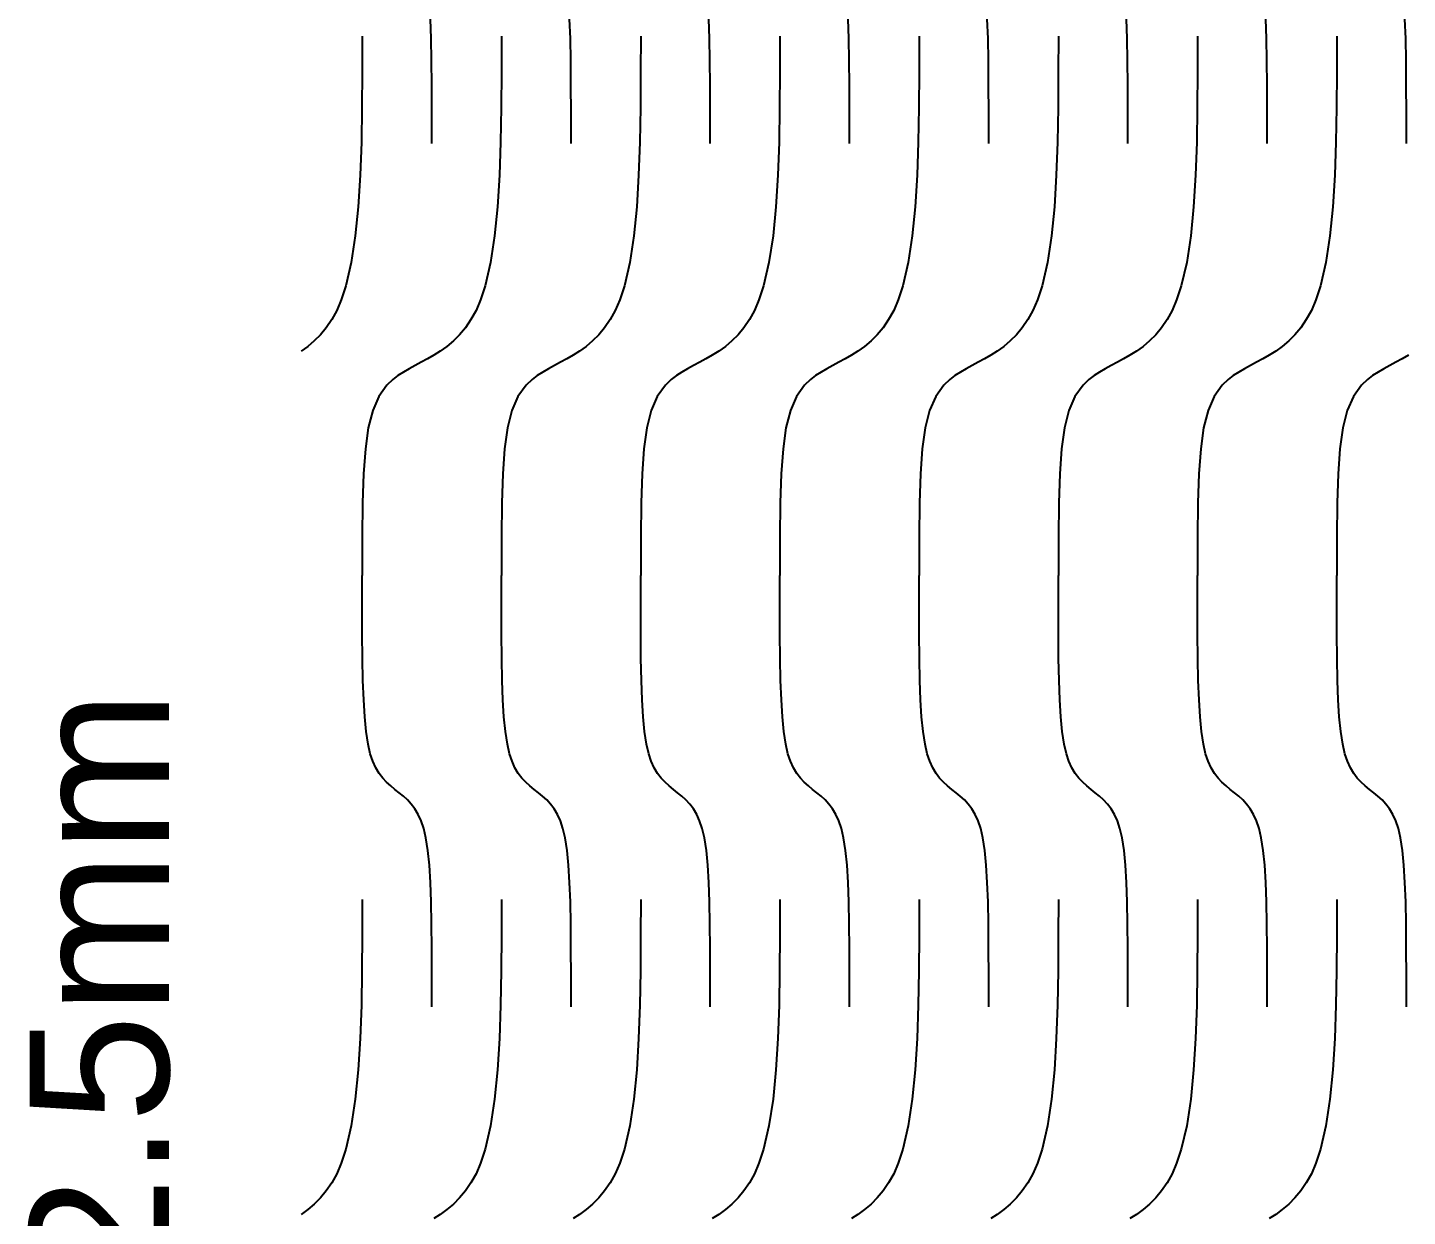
# Model space of a CAD drawing. Header units: millimetres. Extents: x 2967 to 3312, y 1779 to 1941.
# Drawn here: x 3111.64 to 3136.41, y 1886.78 to 1908.12 of the extents above; entities that cross this region are included whole.
import ezdxf

# ---------------------------------------------------------------- set-up
doc = ezdxf.new("R2010")
doc.units = ezdxf.units.MM
doc.layers.add('text', color=10, linetype='Continuous')
doc.styles.get("Standard").update_dxf_attribs({"font": 'arial.ttf'})

msp = doc.modelspace()

# ---------------------------------------------------------------- linework, layer by layer
for p, q in [((3118.884, 1907.929), (3118.871, 1908.278)), ((3121.384, 1907.929), (3121.371, 1908.278)), ((3123.884, 1907.929), (3123.871, 1908.278)), ((3126.384, 1907.929), (3126.371, 1908.278)), ((3128.884, 1907.929), (3128.871, 1908.278)), ((3131.384, 1907.929), (3131.371, 1908.278)), ((3133.884, 1907.929), (3133.871, 1908.278)), ((3136.384, 1907.929), (3136.371, 1908.278)), ((3117.647, 1907.971), (3117.646, 1907.326)), ((3118.891, 1907.534), (3118.884, 1907.929)), ((3120.147, 1907.971), (3120.146, 1907.326)), ((3121.391, 1907.534), (3121.384, 1907.929)), ((3122.647, 1907.971), (3122.646, 1907.326)), ((3123.891, 1907.534), (3123.884, 1907.929)), ((3125.147, 1907.971), (3125.146, 1907.326)), ((3126.391, 1907.534), (3126.384, 1907.929)), ((3127.647, 1907.971), (3127.646, 1907.326)), ((3128.891, 1907.534), (3128.884, 1907.929)), ((3130.147, 1907.971), (3130.146, 1907.326)), ((3131.391, 1907.534), (3131.384, 1907.929)), ((3132.647, 1907.971), (3132.646, 1907.326)), ((3133.891, 1907.534), (3133.884, 1907.929)), ((3135.147, 1907.971), (3135.146, 1907.326)), ((3136.391, 1907.534), (3136.384, 1907.929)), ((3118.895, 1907.09), (3118.891, 1907.534)), ((3121.395, 1907.09), (3121.391, 1907.534)), ((3123.895, 1907.09), (3123.891, 1907.534)), ((3126.395, 1907.09), (3126.391, 1907.534)), ((3128.895, 1907.09), (3128.891, 1907.534)), ((3131.395, 1907.09), (3131.391, 1907.534)), ((3133.895, 1907.09), (3133.891, 1907.534)), ((3136.395, 1907.09), (3136.391, 1907.534)), ((3117.646, 1907.326), (3117.642, 1906.69)), ((3120.146, 1907.326), (3120.142, 1906.69)), ((3122.646, 1907.326), (3122.642, 1906.69)), ((3125.146, 1907.326), (3125.142, 1906.69)), ((3127.646, 1907.326), (3127.642, 1906.69)), ((3130.146, 1907.326), (3130.142, 1906.69)), ((3132.646, 1907.326), (3132.642, 1906.69)), ((3135.146, 1907.326), (3135.142, 1906.69)), ((3118.897, 1906.594), (3118.895, 1907.09)), ((3121.397, 1906.594), (3121.395, 1907.09)), ((3123.897, 1906.594), (3123.895, 1907.09)), ((3126.397, 1906.594), (3126.395, 1907.09)), ((3128.897, 1906.594), (3128.895, 1907.09)), ((3131.397, 1906.594), (3131.395, 1907.09)), ((3133.897, 1906.594), (3133.895, 1907.09)), ((3136.397, 1906.594), (3136.395, 1907.09)), ((3117.642, 1906.69), (3117.632, 1906.069)), ((3118.897, 1906.043), (3118.897, 1906.594)), ((3120.142, 1906.69), (3120.132, 1906.069)), ((3121.397, 1906.043), (3121.397, 1906.594)), ((3122.642, 1906.69), (3122.632, 1906.069)), ((3123.897, 1906.043), (3123.897, 1906.594)), ((3125.142, 1906.69), (3125.132, 1906.069)), ((3126.397, 1906.043), (3126.397, 1906.594)), ((3127.642, 1906.69), (3127.632, 1906.069)), ((3128.897, 1906.043), (3128.897, 1906.594)), ((3130.142, 1906.69), (3130.132, 1906.069)), ((3131.397, 1906.043), (3131.397, 1906.594)), ((3132.642, 1906.69), (3132.632, 1906.069)), ((3133.897, 1906.043), (3133.897, 1906.594)), ((3135.142, 1906.69), (3135.132, 1906.069)), ((3136.397, 1906.043), (3136.397, 1906.594)), ((3117.632, 1906.069), (3117.61, 1905.473)), ((3120.132, 1906.069), (3120.11, 1905.473)), ((3122.632, 1906.069), (3122.61, 1905.473)), ((3125.132, 1906.069), (3125.11, 1905.473)), ((3127.632, 1906.069), (3127.61, 1905.473)), ((3130.132, 1906.069), (3130.11, 1905.473)), ((3132.632, 1906.069), (3132.61, 1905.473)), ((3135.132, 1906.069), (3135.11, 1905.473)), ((3117.61, 1905.473), (3117.575, 1904.908)), ((3120.11, 1905.473), (3120.075, 1904.908)), ((3122.61, 1905.473), (3122.575, 1904.908)), ((3125.11, 1905.473), (3125.075, 1904.908)), ((3127.61, 1905.473), (3127.575, 1904.908)), ((3130.11, 1905.473), (3130.075, 1904.908)), ((3132.61, 1905.473), (3132.575, 1904.908)), ((3135.11, 1905.473), (3135.075, 1904.908)), ((3117.575, 1904.908), (3117.523, 1904.383)), ((3120.075, 1904.908), (3120.023, 1904.383)), ((3122.575, 1904.908), (3122.523, 1904.383)), ((3125.075, 1904.908), (3125.023, 1904.383)), ((3127.575, 1904.908), (3127.523, 1904.383)), ((3130.075, 1904.908), (3130.023, 1904.383)), ((3132.575, 1904.908), (3132.523, 1904.383)), ((3135.075, 1904.908), (3135.023, 1904.383)), ((3117.523, 1904.383), (3117.451, 1903.907)), ((3120.023, 1904.383), (3119.951, 1903.907)), ((3122.523, 1904.383), (3122.451, 1903.907)), ((3125.023, 1904.383), (3124.951, 1903.907)), ((3127.523, 1904.383), (3127.451, 1903.907)), ((3130.023, 1904.383), (3129.951, 1903.907)), ((3132.523, 1904.383), (3132.451, 1903.907)), ((3135.023, 1904.383), (3134.951, 1903.907)), ((3117.451, 1903.907), (3117.354, 1903.486)), ((3119.951, 1903.907), (3119.854, 1903.486)), ((3122.451, 1903.907), (3122.354, 1903.486)), ((3124.951, 1903.907), (3124.854, 1903.486)), ((3127.451, 1903.907), (3127.354, 1903.486)), ((3129.951, 1903.907), (3129.854, 1903.486)), ((3132.451, 1903.907), (3132.354, 1903.486)), ((3134.951, 1903.907), (3134.854, 1903.486)), ((3117.354, 1903.486), (3117.271, 1903.234)), ((3119.854, 1903.486), (3119.771, 1903.234)), ((3122.354, 1903.486), (3122.271, 1903.234)), ((3124.854, 1903.486), (3124.771, 1903.234)), ((3127.354, 1903.486), (3127.271, 1903.234)), ((3129.854, 1903.486), (3129.771, 1903.234)), ((3132.354, 1903.486), (3132.271, 1903.234)), ((3134.854, 1903.486), (3134.771, 1903.234)), ((3117.271, 1903.234), (3117.19, 1903.047)), ((3119.771, 1903.234), (3119.69, 1903.047)), ((3122.271, 1903.234), (3122.19, 1903.047)), ((3124.771, 1903.234), (3124.69, 1903.047)), ((3127.271, 1903.234), (3127.19, 1903.047)), ((3129.771, 1903.234), (3129.69, 1903.047)), ((3132.271, 1903.234), (3132.19, 1903.047)), ((3134.771, 1903.234), (3134.69, 1903.047)), ((3117.099, 1902.882), (3117, 1902.737)), ((3117.19, 1903.047), (3117.099, 1902.882)), ((3119.599, 1902.882), (3119.5, 1902.737)), ((3119.69, 1903.047), (3119.599, 1902.882)), ((3122.099, 1902.882), (3122, 1902.737)), ((3122.19, 1903.047), (3122.099, 1902.882)), ((3124.599, 1902.882), (3124.5, 1902.737)), ((3124.69, 1903.047), (3124.599, 1902.882)), ((3127.099, 1902.882), (3127, 1902.737)), ((3127.19, 1903.047), (3127.099, 1902.882)), ((3129.599, 1902.882), (3129.5, 1902.737)), ((3129.69, 1903.047), (3129.599, 1902.882)), ((3132.099, 1902.882), (3132, 1902.737)), ((3132.19, 1903.047), (3132.099, 1902.882)), ((3134.599, 1902.882), (3134.5, 1902.737)), ((3134.69, 1903.047), (3134.599, 1902.882)), ((3116.895, 1902.61), (3116.783, 1902.499)), ((3117, 1902.737), (3116.895, 1902.61)), ((3119.395, 1902.61), (3119.283, 1902.499)), ((3119.5, 1902.737), (3119.395, 1902.61)), ((3121.895, 1902.61), (3121.783, 1902.499)), ((3122, 1902.737), (3121.895, 1902.61)), ((3124.395, 1902.61), (3124.283, 1902.499)), ((3124.5, 1902.737), (3124.395, 1902.61)), ((3126.895, 1902.61), (3126.783, 1902.499)), ((3127, 1902.737), (3126.895, 1902.61)), ((3129.395, 1902.61), (3129.283, 1902.499)), ((3129.5, 1902.737), (3129.395, 1902.61)), ((3131.895, 1902.61), (3131.783, 1902.499)), ((3132, 1902.737), (3131.895, 1902.61)), ((3134.395, 1902.61), (3134.283, 1902.499)), ((3134.5, 1902.737), (3134.395, 1902.61)), ((3116.668, 1902.402), (3116.549, 1902.317)), ((3116.783, 1902.499), (3116.668, 1902.402)), ((3119.168, 1902.402), (3119.049, 1902.317)), ((3119.283, 1902.499), (3119.168, 1902.402)), ((3121.668, 1902.402), (3121.549, 1902.317)), ((3121.783, 1902.499), (3121.668, 1902.402)), ((3124.168, 1902.402), (3124.049, 1902.317)), ((3124.283, 1902.499), (3124.168, 1902.402)), ((3126.668, 1902.402), (3126.549, 1902.317)), ((3126.783, 1902.499), (3126.668, 1902.402)), ((3129.168, 1902.402), (3129.049, 1902.317)), ((3129.283, 1902.499), (3129.168, 1902.402)), ((3131.668, 1902.402), (3131.549, 1902.317)), ((3131.783, 1902.499), (3131.668, 1902.402)), ((3134.168, 1902.402), (3134.049, 1902.317)), ((3134.283, 1902.499), (3134.168, 1902.402)), ((3118.707, 1902.118), (3118.597, 1902.059)), ((3118.819, 1902.179), (3118.707, 1902.118)), ((3118.932, 1902.243), (3118.819, 1902.179)), ((3119.049, 1902.317), (3118.932, 1902.243)), ((3121.207, 1902.118), (3121.097, 1902.059)), ((3121.319, 1902.179), (3121.207, 1902.118)), ((3121.432, 1902.243), (3121.319, 1902.179)), ((3121.549, 1902.317), (3121.432, 1902.243)), ((3123.707, 1902.118), (3123.597, 1902.059)), ((3123.819, 1902.179), (3123.707, 1902.118)), ((3123.932, 1902.243), (3123.819, 1902.179)), ((3124.049, 1902.317), (3123.932, 1902.243)), ((3126.207, 1902.118), (3126.097, 1902.059)), ((3126.319, 1902.179), (3126.207, 1902.118)), ((3126.432, 1902.243), (3126.319, 1902.179)), ((3126.549, 1902.317), (3126.432, 1902.243)), ((3128.707, 1902.118), (3128.597, 1902.059)), ((3128.819, 1902.179), (3128.707, 1902.118)), ((3128.932, 1902.243), (3128.819, 1902.179)), ((3129.049, 1902.317), (3128.932, 1902.243)), ((3131.207, 1902.118), (3131.097, 1902.059)), ((3131.319, 1902.179), (3131.207, 1902.118)), ((3131.432, 1902.243), (3131.319, 1902.179)), ((3131.549, 1902.317), (3131.432, 1902.243)), ((3133.707, 1902.118), (3133.597, 1902.059)), ((3133.819, 1902.179), (3133.707, 1902.118)), ((3133.932, 1902.243), (3133.819, 1902.179)), ((3134.049, 1902.317), (3133.932, 1902.243)), ((3136.207, 1902.118), (3136.097, 1902.059)), ((3136.319, 1902.179), (3136.207, 1902.118)), ((3136.432, 1902.243), (3136.319, 1902.179)), ((3118.288, 1901.876), (3118.197, 1901.807)), ((3118.387, 1901.94), (3118.288, 1901.876)), ((3118.49, 1902.001), (3118.387, 1901.94)), ((3118.597, 1902.059), (3118.49, 1902.001)), ((3120.788, 1901.876), (3120.697, 1901.807)), ((3120.887, 1901.94), (3120.788, 1901.876)), ((3120.99, 1902.001), (3120.887, 1901.94)), ((3121.097, 1902.059), (3120.99, 1902.001)), ((3123.288, 1901.876), (3123.197, 1901.807)), ((3123.387, 1901.94), (3123.288, 1901.876)), ((3123.49, 1902.001), (3123.387, 1901.94)), ((3123.597, 1902.059), (3123.49, 1902.001)), ((3125.788, 1901.876), (3125.697, 1901.807)), ((3125.887, 1901.94), (3125.788, 1901.876)), ((3125.99, 1902.001), (3125.887, 1901.94)), ((3126.097, 1902.059), (3125.99, 1902.001)), ((3128.288, 1901.876), (3128.197, 1901.807)), ((3128.387, 1901.94), (3128.288, 1901.876)), ((3128.49, 1902.001), (3128.387, 1901.94)), ((3128.597, 1902.059), (3128.49, 1902.001)), ((3130.788, 1901.876), (3130.697, 1901.807)), ((3130.887, 1901.94), (3130.788, 1901.876)), ((3130.99, 1902.001), (3130.887, 1901.94)), ((3131.097, 1902.059), (3130.99, 1902.001)), ((3133.288, 1901.876), (3133.197, 1901.807)), ((3133.387, 1901.94), (3133.288, 1901.876)), ((3133.49, 1902.001), (3133.387, 1901.94)), ((3133.597, 1902.059), (3133.49, 1902.001)), ((3135.788, 1901.876), (3135.697, 1901.807)), ((3135.887, 1901.94), (3135.788, 1901.876)), ((3135.99, 1902.001), (3135.887, 1901.94)), ((3136.097, 1902.059), (3135.99, 1902.001)), ((3118.09, 1901.707), (3117.944, 1901.504)), ((3118.197, 1901.807), (3118.09, 1901.707)), ((3120.59, 1901.707), (3120.444, 1901.504)), ((3120.697, 1901.807), (3120.59, 1901.707)), ((3123.09, 1901.707), (3122.944, 1901.504)), ((3123.197, 1901.807), (3123.09, 1901.707)), ((3125.59, 1901.707), (3125.444, 1901.504)), ((3125.697, 1901.807), (3125.59, 1901.707)), ((3128.09, 1901.707), (3127.944, 1901.504)), ((3128.197, 1901.807), (3128.09, 1901.707)), ((3130.59, 1901.707), (3130.444, 1901.504)), ((3130.697, 1901.807), (3130.59, 1901.707)), ((3133.09, 1901.707), (3132.944, 1901.504)), ((3133.197, 1901.807), (3133.09, 1901.707)), ((3135.59, 1901.707), (3135.444, 1901.504)), ((3135.697, 1901.807), (3135.59, 1901.707)), ((3117.944, 1901.504), (3117.835, 1901.25)), ((3120.444, 1901.504), (3120.335, 1901.25)), ((3122.944, 1901.504), (3122.835, 1901.25)), ((3125.444, 1901.504), (3125.335, 1901.25)), ((3127.944, 1901.504), (3127.835, 1901.25)), ((3130.444, 1901.504), (3130.335, 1901.25)), ((3132.944, 1901.504), (3132.835, 1901.25)), ((3135.444, 1901.504), (3135.335, 1901.25)), ((3117.835, 1901.25), (3117.756, 1900.937)), ((3120.335, 1901.25), (3120.256, 1900.937)), ((3122.835, 1901.25), (3122.756, 1900.937)), ((3125.335, 1901.25), (3125.256, 1900.937)), ((3127.835, 1901.25), (3127.756, 1900.937)), ((3130.335, 1901.25), (3130.256, 1900.937)), ((3132.835, 1901.25), (3132.756, 1900.937)), ((3135.335, 1901.25), (3135.256, 1900.937)), ((3117.756, 1900.937), (3117.703, 1900.56)), ((3120.256, 1900.937), (3120.203, 1900.56)), ((3122.756, 1900.937), (3122.703, 1900.56)), ((3125.256, 1900.937), (3125.203, 1900.56)), ((3127.756, 1900.937), (3127.703, 1900.56)), ((3130.256, 1900.937), (3130.203, 1900.56)), ((3132.756, 1900.937), (3132.703, 1900.56)), ((3135.256, 1900.937), (3135.203, 1900.56)), ((3117.703, 1900.56), (3117.671, 1900.113)), ((3120.203, 1900.56), (3120.171, 1900.113)), ((3122.703, 1900.56), (3122.671, 1900.113)), ((3125.203, 1900.56), (3125.171, 1900.113)), ((3127.703, 1900.56), (3127.671, 1900.113)), ((3130.203, 1900.56), (3130.171, 1900.113)), ((3132.703, 1900.56), (3132.671, 1900.113)), ((3135.203, 1900.56), (3135.171, 1900.113)), ((3117.671, 1900.113), (3117.654, 1899.59)), ((3120.171, 1900.113), (3120.154, 1899.59)), ((3122.671, 1900.113), (3122.654, 1899.59)), ((3125.171, 1900.113), (3125.154, 1899.59)), ((3127.671, 1900.113), (3127.654, 1899.59)), ((3130.171, 1900.113), (3130.154, 1899.59)), ((3132.671, 1900.113), (3132.654, 1899.59)), ((3135.171, 1900.113), (3135.154, 1899.59)), ((3117.654, 1899.59), (3117.648, 1898.984)), ((3120.154, 1899.59), (3120.148, 1898.984)), ((3122.654, 1899.59), (3122.648, 1898.984)), ((3125.154, 1899.59), (3125.148, 1898.984)), ((3127.654, 1899.59), (3127.648, 1898.984)), ((3130.154, 1899.59), (3130.148, 1898.984)), ((3132.654, 1899.59), (3132.648, 1898.984)), ((3135.154, 1899.59), (3135.148, 1898.984)), ((3117.648, 1898.984), (3117.647, 1898.289)), ((3120.148, 1898.984), (3120.147, 1898.289)), ((3122.648, 1898.984), (3122.647, 1898.289)), ((3125.148, 1898.984), (3125.147, 1898.289)), ((3127.648, 1898.984), (3127.647, 1898.289)), ((3130.148, 1898.984), (3130.147, 1898.289)), ((3132.648, 1898.984), (3132.647, 1898.289)), ((3135.148, 1898.984), (3135.147, 1898.289)), ((3117.647, 1897.738), (3117.647, 1898.289)), ((3120.147, 1897.738), (3120.147, 1898.289)), ((3122.647, 1897.738), (3122.647, 1898.289)), ((3125.147, 1897.738), (3125.147, 1898.289)), ((3127.647, 1897.738), (3127.647, 1898.289)), ((3130.147, 1897.738), (3130.147, 1898.289)), ((3132.647, 1897.738), (3132.647, 1898.289)), ((3135.147, 1897.738), (3135.147, 1898.289)), ((3117.648, 1897.242), (3117.647, 1897.738)), ((3120.148, 1897.242), (3120.147, 1897.738)), ((3122.648, 1897.242), (3122.647, 1897.738)), ((3125.148, 1897.242), (3125.147, 1897.738)), ((3127.648, 1897.242), (3127.647, 1897.738)), ((3130.148, 1897.242), (3130.147, 1897.738)), ((3132.648, 1897.242), (3132.647, 1897.738)), ((3135.148, 1897.242), (3135.147, 1897.738)), ((3117.652, 1896.798), (3117.648, 1897.242)), ((3120.152, 1896.798), (3120.148, 1897.242)), ((3122.652, 1896.798), (3122.648, 1897.242)), ((3125.152, 1896.798), (3125.148, 1897.242)), ((3127.652, 1896.798), (3127.648, 1897.242)), ((3130.152, 1896.798), (3130.148, 1897.242)), ((3132.652, 1896.798), (3132.648, 1897.242)), ((3135.152, 1896.798), (3135.148, 1897.242)), ((3117.66, 1896.404), (3117.652, 1896.798)), ((3120.16, 1896.404), (3120.152, 1896.798)), ((3122.66, 1896.404), (3122.652, 1896.798)), ((3125.16, 1896.404), (3125.152, 1896.798)), ((3127.66, 1896.404), (3127.652, 1896.798)), ((3130.16, 1896.404), (3130.152, 1896.798)), ((3132.66, 1896.404), (3132.652, 1896.798)), ((3135.16, 1896.404), (3135.152, 1896.798)), ((3117.673, 1896.055), (3117.66, 1896.404)), ((3120.173, 1896.055), (3120.16, 1896.404)), ((3122.673, 1896.055), (3122.66, 1896.404)), ((3125.173, 1896.055), (3125.16, 1896.404)), ((3127.673, 1896.055), (3127.66, 1896.404)), ((3130.173, 1896.055), (3130.16, 1896.404)), ((3132.673, 1896.055), (3132.66, 1896.404)), ((3135.173, 1896.055), (3135.16, 1896.404)), ((3117.691, 1895.75), (3117.673, 1896.055)), ((3120.191, 1895.75), (3120.173, 1896.055)), ((3122.691, 1895.75), (3122.673, 1896.055)), ((3125.191, 1895.75), (3125.173, 1896.055)), ((3127.691, 1895.75), (3127.673, 1896.055)), ((3130.191, 1895.75), (3130.173, 1896.055)), ((3132.691, 1895.75), (3132.673, 1896.055)), ((3135.191, 1895.75), (3135.173, 1896.055)), ((3117.718, 1895.485), (3117.691, 1895.75)), ((3120.218, 1895.485), (3120.191, 1895.75)), ((3122.718, 1895.485), (3122.691, 1895.75)), ((3125.218, 1895.485), (3125.191, 1895.75)), ((3127.718, 1895.485), (3127.691, 1895.75)), ((3130.218, 1895.485), (3130.191, 1895.75)), ((3132.718, 1895.485), (3132.691, 1895.75)), ((3135.218, 1895.485), (3135.191, 1895.75)), ((3117.753, 1895.258), (3117.718, 1895.485)), ((3120.253, 1895.258), (3120.218, 1895.485)), ((3122.753, 1895.258), (3122.718, 1895.485)), ((3125.253, 1895.258), (3125.218, 1895.485)), ((3127.753, 1895.258), (3127.718, 1895.485)), ((3130.253, 1895.258), (3130.218, 1895.485)), ((3132.753, 1895.258), (3132.718, 1895.485)), ((3135.253, 1895.258), (3135.218, 1895.485)), ((3117.791, 1895.089), (3117.753, 1895.258)), ((3120.291, 1895.089), (3120.253, 1895.258)), ((3122.791, 1895.089), (3122.753, 1895.258)), ((3125.291, 1895.089), (3125.253, 1895.258)), ((3127.791, 1895.089), (3127.753, 1895.258)), ((3130.291, 1895.089), (3130.253, 1895.258)), ((3132.791, 1895.089), (3132.753, 1895.258)), ((3135.291, 1895.089), (3135.253, 1895.258)), ((3117.837, 1894.953), (3117.791, 1895.089)), ((3117.89, 1894.836), (3117.837, 1894.953)), ((3120.337, 1894.953), (3120.291, 1895.089)), ((3120.39, 1894.836), (3120.337, 1894.953)), ((3122.837, 1894.953), (3122.791, 1895.089)), ((3122.89, 1894.836), (3122.837, 1894.953)), ((3125.337, 1894.953), (3125.291, 1895.089)), ((3125.39, 1894.836), (3125.337, 1894.953)), ((3127.837, 1894.953), (3127.791, 1895.089)), ((3127.89, 1894.836), (3127.837, 1894.953)), ((3130.337, 1894.953), (3130.291, 1895.089)), ((3130.39, 1894.836), (3130.337, 1894.953)), ((3132.837, 1894.953), (3132.791, 1895.089)), ((3132.89, 1894.836), (3132.837, 1894.953)), ((3135.337, 1894.953), (3135.291, 1895.089)), ((3135.39, 1894.836), (3135.337, 1894.953)), ((3117.95, 1894.736), (3117.89, 1894.836)), ((3118.015, 1894.65), (3117.95, 1894.736)), ((3118.085, 1894.575), (3118.015, 1894.65)), ((3120.45, 1894.736), (3120.39, 1894.836)), ((3120.515, 1894.65), (3120.45, 1894.736)), ((3120.585, 1894.575), (3120.515, 1894.65)), ((3122.95, 1894.736), (3122.89, 1894.836)), ((3123.015, 1894.65), (3122.95, 1894.736)), ((3123.085, 1894.575), (3123.015, 1894.65)), ((3125.45, 1894.736), (3125.39, 1894.836)), ((3125.515, 1894.65), (3125.45, 1894.736)), ((3125.585, 1894.575), (3125.515, 1894.65)), ((3127.95, 1894.736), (3127.89, 1894.836)), ((3128.015, 1894.65), (3127.95, 1894.736)), ((3128.085, 1894.575), (3128.015, 1894.65)), ((3130.45, 1894.736), (3130.39, 1894.836)), ((3130.515, 1894.65), (3130.45, 1894.736)), ((3130.585, 1894.575), (3130.515, 1894.65)), ((3132.95, 1894.736), (3132.89, 1894.836)), ((3133.015, 1894.65), (3132.95, 1894.736)), ((3133.085, 1894.575), (3133.015, 1894.65)), ((3135.45, 1894.736), (3135.39, 1894.836)), ((3135.515, 1894.65), (3135.45, 1894.736)), ((3135.585, 1894.575), (3135.515, 1894.65)), ((3118.158, 1894.509), (3118.085, 1894.575)), ((3118.234, 1894.447), (3118.158, 1894.509)), ((3118.31, 1894.387), (3118.234, 1894.447)), ((3120.658, 1894.509), (3120.585, 1894.575)), ((3120.734, 1894.447), (3120.658, 1894.509)), ((3120.81, 1894.387), (3120.734, 1894.447)), ((3123.158, 1894.509), (3123.085, 1894.575)), ((3123.234, 1894.447), (3123.158, 1894.509)), ((3123.31, 1894.387), (3123.234, 1894.447)), ((3125.658, 1894.509), (3125.585, 1894.575)), ((3125.734, 1894.447), (3125.658, 1894.509)), ((3125.81, 1894.387), (3125.734, 1894.447)), ((3128.158, 1894.509), (3128.085, 1894.575)), ((3128.234, 1894.447), (3128.158, 1894.509)), ((3128.31, 1894.387), (3128.234, 1894.447)), ((3130.658, 1894.509), (3130.585, 1894.575)), ((3130.734, 1894.447), (3130.658, 1894.509)), ((3130.81, 1894.387), (3130.734, 1894.447)), ((3133.158, 1894.509), (3133.085, 1894.575)), ((3133.234, 1894.447), (3133.158, 1894.509)), ((3133.31, 1894.387), (3133.234, 1894.447)), ((3135.658, 1894.509), (3135.585, 1894.575)), ((3135.734, 1894.447), (3135.658, 1894.509)), ((3135.81, 1894.387), (3135.734, 1894.447)), ((3118.386, 1894.325), (3118.31, 1894.387)), ((3118.459, 1894.258), (3118.386, 1894.325)), ((3118.528, 1894.183), (3118.459, 1894.258)), ((3118.594, 1894.097), (3118.528, 1894.183)), ((3120.886, 1894.325), (3120.81, 1894.387)), ((3120.959, 1894.258), (3120.886, 1894.325)), ((3121.028, 1894.183), (3120.959, 1894.258)), ((3121.094, 1894.097), (3121.028, 1894.183)), ((3123.386, 1894.325), (3123.31, 1894.387)), ((3123.459, 1894.258), (3123.386, 1894.325)), ((3123.528, 1894.183), (3123.459, 1894.258)), ((3123.594, 1894.097), (3123.528, 1894.183)), ((3125.886, 1894.325), (3125.81, 1894.387)), ((3125.959, 1894.258), (3125.886, 1894.325)), ((3126.028, 1894.183), (3125.959, 1894.258)), ((3126.094, 1894.097), (3126.028, 1894.183)), ((3128.386, 1894.325), (3128.31, 1894.387)), ((3128.459, 1894.258), (3128.386, 1894.325)), ((3128.528, 1894.183), (3128.459, 1894.258)), ((3128.594, 1894.097), (3128.528, 1894.183)), ((3130.886, 1894.325), (3130.81, 1894.387)), ((3130.959, 1894.258), (3130.886, 1894.325)), ((3131.028, 1894.183), (3130.959, 1894.258)), ((3131.094, 1894.097), (3131.028, 1894.183)), ((3133.386, 1894.325), (3133.31, 1894.387)), ((3133.459, 1894.258), (3133.386, 1894.325)), ((3133.528, 1894.183), (3133.459, 1894.258)), ((3133.594, 1894.097), (3133.528, 1894.183)), ((3135.886, 1894.325), (3135.81, 1894.387)), ((3135.959, 1894.258), (3135.886, 1894.325)), ((3136.028, 1894.183), (3135.959, 1894.258)), ((3136.094, 1894.097), (3136.028, 1894.183)), ((3118.653, 1893.998), (3118.594, 1894.097)), ((3118.706, 1893.881), (3118.653, 1893.998)), ((3121.153, 1893.998), (3121.094, 1894.097)), ((3121.206, 1893.881), (3121.153, 1893.998)), ((3123.653, 1893.998), (3123.594, 1894.097)), ((3123.706, 1893.881), (3123.653, 1893.998)), ((3126.153, 1893.998), (3126.094, 1894.097)), ((3126.206, 1893.881), (3126.153, 1893.998)), ((3128.653, 1893.998), (3128.594, 1894.097)), ((3128.706, 1893.881), (3128.653, 1893.998)), ((3131.153, 1893.998), (3131.094, 1894.097)), ((3131.206, 1893.881), (3131.153, 1893.998)), ((3133.653, 1893.998), (3133.594, 1894.097)), ((3133.706, 1893.881), (3133.653, 1893.998)), ((3136.153, 1893.998), (3136.094, 1894.097)), ((3136.206, 1893.881), (3136.153, 1893.998)), ((3118.752, 1893.745), (3118.706, 1893.881)), ((3118.791, 1893.576), (3118.752, 1893.745)), ((3121.252, 1893.745), (3121.206, 1893.881)), ((3121.291, 1893.576), (3121.252, 1893.745)), ((3123.752, 1893.745), (3123.706, 1893.881)), ((3123.791, 1893.576), (3123.752, 1893.745)), ((3126.252, 1893.745), (3126.206, 1893.881)), ((3126.291, 1893.576), (3126.252, 1893.745)), ((3128.752, 1893.745), (3128.706, 1893.881)), ((3128.791, 1893.576), (3128.752, 1893.745)), ((3131.252, 1893.745), (3131.206, 1893.881)), ((3131.291, 1893.576), (3131.252, 1893.745)), ((3133.752, 1893.745), (3133.706, 1893.881)), ((3133.791, 1893.576), (3133.752, 1893.745)), ((3136.252, 1893.745), (3136.206, 1893.881)), ((3136.291, 1893.576), (3136.252, 1893.745)), ((3118.826, 1893.349), (3118.791, 1893.576)), ((3121.326, 1893.349), (3121.291, 1893.576)), ((3123.826, 1893.349), (3123.791, 1893.576)), ((3126.326, 1893.349), (3126.291, 1893.576)), ((3128.826, 1893.349), (3128.791, 1893.576)), ((3131.326, 1893.349), (3131.291, 1893.576)), ((3133.826, 1893.349), (3133.791, 1893.576)), ((3136.326, 1893.349), (3136.291, 1893.576)), ((3118.852, 1893.085), (3118.826, 1893.349)), ((3121.352, 1893.085), (3121.326, 1893.349)), ((3123.852, 1893.085), (3123.826, 1893.349)), ((3126.352, 1893.085), (3126.326, 1893.349)), ((3128.852, 1893.085), (3128.826, 1893.349)), ((3131.352, 1893.085), (3131.326, 1893.349)), ((3133.852, 1893.085), (3133.826, 1893.349)), ((3136.352, 1893.085), (3136.326, 1893.349)), ((3118.871, 1892.779), (3118.852, 1893.085)), ((3121.371, 1892.779), (3121.352, 1893.085)), ((3123.871, 1892.779), (3123.852, 1893.085)), ((3126.371, 1892.779), (3126.352, 1893.085)), ((3128.871, 1892.779), (3128.852, 1893.085)), ((3131.371, 1892.779), (3131.352, 1893.085)), ((3133.871, 1892.779), (3133.852, 1893.085)), ((3136.371, 1892.779), (3136.352, 1893.085)), ((3118.884, 1892.431), (3118.871, 1892.779)), ((3121.384, 1892.431), (3121.371, 1892.779)), ((3123.884, 1892.431), (3123.871, 1892.779)), ((3126.384, 1892.431), (3126.371, 1892.779)), ((3128.884, 1892.431), (3128.871, 1892.779)), ((3131.384, 1892.431), (3131.371, 1892.779)), ((3133.884, 1892.431), (3133.871, 1892.779)), ((3136.384, 1892.431), (3136.371, 1892.779)), ((3117.647, 1892.473), (3117.646, 1891.828)), ((3118.891, 1892.036), (3118.884, 1892.431)), ((3120.147, 1892.473), (3120.146, 1891.828)), ((3121.391, 1892.036), (3121.384, 1892.431)), ((3122.647, 1892.473), (3122.646, 1891.828)), ((3123.891, 1892.036), (3123.884, 1892.431)), ((3125.147, 1892.473), (3125.146, 1891.828)), ((3126.391, 1892.036), (3126.384, 1892.431)), ((3127.647, 1892.473), (3127.646, 1891.828)), ((3128.891, 1892.036), (3128.884, 1892.431)), ((3130.147, 1892.473), (3130.146, 1891.828)), ((3131.391, 1892.036), (3131.384, 1892.431)), ((3132.647, 1892.473), (3132.646, 1891.828)), ((3133.891, 1892.036), (3133.884, 1892.431)), ((3135.147, 1892.473), (3135.146, 1891.828)), ((3136.391, 1892.036), (3136.384, 1892.431)), ((3118.895, 1891.591), (3118.891, 1892.036)), ((3121.395, 1891.591), (3121.391, 1892.036)), ((3123.895, 1891.591), (3123.891, 1892.036)), ((3126.395, 1891.591), (3126.391, 1892.036)), ((3128.895, 1891.591), (3128.891, 1892.036)), ((3131.395, 1891.591), (3131.391, 1892.036)), ((3133.895, 1891.591), (3133.891, 1892.036)), ((3136.395, 1891.591), (3136.391, 1892.036)), ((3117.646, 1891.828), (3117.642, 1891.192)), ((3120.146, 1891.828), (3120.142, 1891.192)), ((3122.646, 1891.828), (3122.642, 1891.192)), ((3125.146, 1891.828), (3125.142, 1891.192)), ((3127.646, 1891.828), (3127.642, 1891.192)), ((3130.146, 1891.828), (3130.142, 1891.192)), ((3132.646, 1891.828), (3132.642, 1891.192)), ((3135.146, 1891.828), (3135.142, 1891.192)), ((3118.897, 1891.095), (3118.895, 1891.591)), ((3121.397, 1891.095), (3121.395, 1891.591)), ((3123.897, 1891.095), (3123.895, 1891.591)), ((3126.397, 1891.095), (3126.395, 1891.591)), ((3128.897, 1891.095), (3128.895, 1891.591)), ((3131.397, 1891.095), (3131.395, 1891.591)), ((3133.897, 1891.095), (3133.895, 1891.591)), ((3136.397, 1891.095), (3136.395, 1891.591)), ((3117.642, 1891.192), (3117.632, 1890.571)), ((3120.142, 1891.192), (3120.132, 1890.571)), ((3122.642, 1891.192), (3122.632, 1890.571)), ((3125.142, 1891.192), (3125.132, 1890.571)), ((3127.642, 1891.192), (3127.632, 1890.571)), ((3130.142, 1891.192), (3130.132, 1890.571)), ((3132.642, 1891.192), (3132.632, 1890.571)), ((3135.142, 1891.192), (3135.132, 1890.571)), ((3118.897, 1890.544), (3118.897, 1891.095)), ((3121.397, 1890.544), (3121.397, 1891.095)), ((3123.897, 1890.544), (3123.897, 1891.095)), ((3126.397, 1890.544), (3126.397, 1891.095)), ((3128.897, 1890.544), (3128.897, 1891.095)), ((3131.397, 1890.544), (3131.397, 1891.095)), ((3133.897, 1890.544), (3133.897, 1891.095)), ((3136.397, 1890.544), (3136.397, 1891.095)), ((3117.632, 1890.571), (3117.61, 1889.974)), ((3120.132, 1890.571), (3120.11, 1889.974)), ((3122.632, 1890.571), (3122.61, 1889.974)), ((3125.132, 1890.571), (3125.11, 1889.974)), ((3127.632, 1890.571), (3127.61, 1889.974)), ((3130.132, 1890.571), (3130.11, 1889.974)), ((3132.632, 1890.571), (3132.61, 1889.974)), ((3135.132, 1890.571), (3135.11, 1889.974)), ((3117.61, 1889.974), (3117.575, 1889.41)), ((3120.11, 1889.974), (3120.075, 1889.41)), ((3122.61, 1889.974), (3122.575, 1889.41)), ((3125.11, 1889.974), (3125.075, 1889.41)), ((3127.61, 1889.974), (3127.575, 1889.41)), ((3130.11, 1889.974), (3130.075, 1889.41)), ((3132.61, 1889.974), (3132.575, 1889.41)), ((3135.11, 1889.974), (3135.075, 1889.41)), ((3117.575, 1889.41), (3117.523, 1888.885)), ((3120.075, 1889.41), (3120.023, 1888.885)), ((3122.575, 1889.41), (3122.523, 1888.885)), ((3125.075, 1889.41), (3125.023, 1888.885)), ((3127.575, 1889.41), (3127.523, 1888.885)), ((3130.075, 1889.41), (3130.023, 1888.885)), ((3132.575, 1889.41), (3132.523, 1888.885)), ((3135.075, 1889.41), (3135.023, 1888.885)), ((3117.523, 1888.885), (3117.451, 1888.408)), ((3120.023, 1888.885), (3119.951, 1888.408)), ((3122.523, 1888.885), (3122.451, 1888.408)), ((3125.023, 1888.885), (3124.951, 1888.408)), ((3127.523, 1888.885), (3127.451, 1888.408)), ((3130.023, 1888.885), (3129.951, 1888.408)), ((3132.523, 1888.885), (3132.451, 1888.408)), ((3135.023, 1888.885), (3134.951, 1888.408)), ((3117.451, 1888.408), (3117.354, 1887.987)), ((3119.951, 1888.408), (3119.854, 1887.987)), ((3122.451, 1888.408), (3122.354, 1887.987)), ((3124.951, 1888.408), (3124.854, 1887.987)), ((3127.451, 1888.408), (3127.354, 1887.987)), ((3129.951, 1888.408), (3129.854, 1887.987)), ((3132.451, 1888.408), (3132.354, 1887.987)), ((3134.951, 1888.408), (3134.854, 1887.987)), ((3117.354, 1887.987), (3117.271, 1887.735)), ((3119.854, 1887.987), (3119.771, 1887.735)), ((3122.354, 1887.987), (3122.271, 1887.735)), ((3124.854, 1887.987), (3124.771, 1887.735)), ((3127.354, 1887.987), (3127.271, 1887.735)), ((3129.854, 1887.987), (3129.771, 1887.735)), ((3132.354, 1887.987), (3132.271, 1887.735)), ((3134.854, 1887.987), (3134.771, 1887.735)), ((3117.271, 1887.735), (3117.19, 1887.548)), ((3119.771, 1887.735), (3119.69, 1887.548)), ((3122.271, 1887.735), (3122.19, 1887.548)), ((3124.771, 1887.735), (3124.69, 1887.548)), ((3127.271, 1887.735), (3127.19, 1887.548)), ((3129.771, 1887.735), (3129.69, 1887.548)), ((3132.271, 1887.735), (3132.19, 1887.548)), ((3134.771, 1887.735), (3134.69, 1887.548)), ((3117.19, 1887.548), (3117.099, 1887.383)), ((3119.69, 1887.548), (3119.599, 1887.383)), ((3122.19, 1887.548), (3122.099, 1887.383)), ((3124.69, 1887.548), (3124.599, 1887.383)), ((3127.19, 1887.548), (3127.099, 1887.383)), ((3129.69, 1887.548), (3129.599, 1887.383)), ((3132.19, 1887.548), (3132.099, 1887.383)), ((3134.69, 1887.548), (3134.599, 1887.383)), ((3117, 1887.239), (3116.895, 1887.112)), ((3117.099, 1887.383), (3117, 1887.239)), ((3119.5, 1887.239), (3119.395, 1887.112)), ((3119.599, 1887.383), (3119.5, 1887.239)), ((3122, 1887.239), (3121.895, 1887.112)), ((3122.099, 1887.383), (3122, 1887.239)), ((3124.5, 1887.239), (3124.395, 1887.112)), ((3124.599, 1887.383), (3124.5, 1887.239)), ((3127, 1887.239), (3126.895, 1887.112)), ((3127.099, 1887.383), (3127, 1887.239)), ((3129.5, 1887.239), (3129.395, 1887.112)), ((3129.599, 1887.383), (3129.5, 1887.239)), ((3132, 1887.239), (3131.895, 1887.112)), ((3132.099, 1887.383), (3132, 1887.239)), ((3134.5, 1887.239), (3134.395, 1887.112)), ((3134.599, 1887.383), (3134.5, 1887.239)), ((3116.783, 1887.001), (3116.668, 1886.904)), ((3116.895, 1887.112), (3116.783, 1887.001)), ((3119.283, 1887.001), (3119.168, 1886.904)), ((3119.395, 1887.112), (3119.283, 1887.001)), ((3121.783, 1887.001), (3121.668, 1886.904)), ((3121.895, 1887.112), (3121.783, 1887.001)), ((3124.283, 1887.001), (3124.168, 1886.904)), ((3124.395, 1887.112), (3124.283, 1887.001)), ((3126.783, 1887.001), (3126.668, 1886.904)), ((3126.895, 1887.112), (3126.783, 1887.001)), ((3129.283, 1887.001), (3129.168, 1886.904)), ((3129.395, 1887.112), (3129.283, 1887.001)), ((3131.783, 1887.001), (3131.668, 1886.904)), ((3131.895, 1887.112), (3131.783, 1887.001)), ((3134.283, 1887.001), (3134.168, 1886.904)), ((3134.395, 1887.112), (3134.283, 1887.001)), ((3116.668, 1886.904), (3116.549, 1886.818)), ((3119.049, 1886.818), (3118.932, 1886.745)), ((3119.168, 1886.904), (3119.049, 1886.818)), ((3121.549, 1886.818), (3121.432, 1886.745)), ((3121.668, 1886.904), (3121.549, 1886.818)), ((3124.049, 1886.818), (3123.932, 1886.745)), ((3124.168, 1886.904), (3124.049, 1886.818)), ((3126.549, 1886.818), (3126.432, 1886.745)), ((3126.668, 1886.904), (3126.549, 1886.818)), ((3129.049, 1886.818), (3128.932, 1886.745)), ((3129.168, 1886.904), (3129.049, 1886.818)), ((3131.549, 1886.818), (3131.432, 1886.745)), ((3131.668, 1886.904), (3131.549, 1886.818)), ((3134.049, 1886.818), (3133.932, 1886.745)), ((3134.168, 1886.904), (3134.049, 1886.818))]:
    msp.add_line(p, q)

# ---------------------------------------------------------------- texts
at = {"layer": 'text', "insert": (3111.675, 1875.654), "char_height": 2.5, "attachment_point": 1, "rotation": 90}
msp.add_mtext_dynamic_manual_height_columns('Wave 2.5mm', width=30.29958, gutter_width=12.5, heights=[0], dxfattribs=at)

doc.saveas('drawing.dxf')
